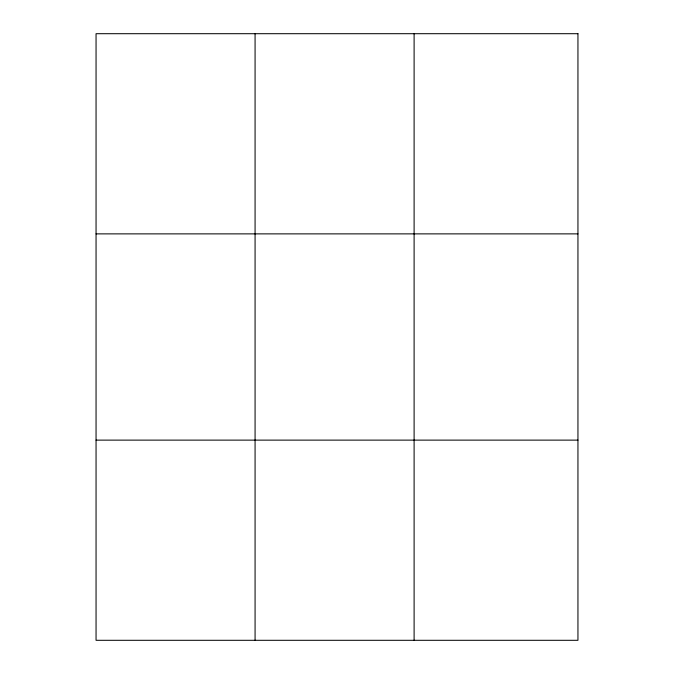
<?xml version="1.0" encoding="UTF-8"?>
<svg xmlns="http://www.w3.org/2000/svg" width="674" height="674" viewBox="0 0 674 674"><rect width="100%" height="100%" fill="white"/><g stroke="black" fill="none" stroke-linecap="round" stroke-linejoin="round"><path stroke-width="1.01" d="M255.075 33.7L255.075 640.3M414.106 33.7L414.106 640.3M96.053 233.878L577.947 233.878M96.053 440.122L577.947 440.122M577.947 33.7L577.947 640.3L96.053 640.3L96.053 33.7L577.947 33.7"/></g></svg>
